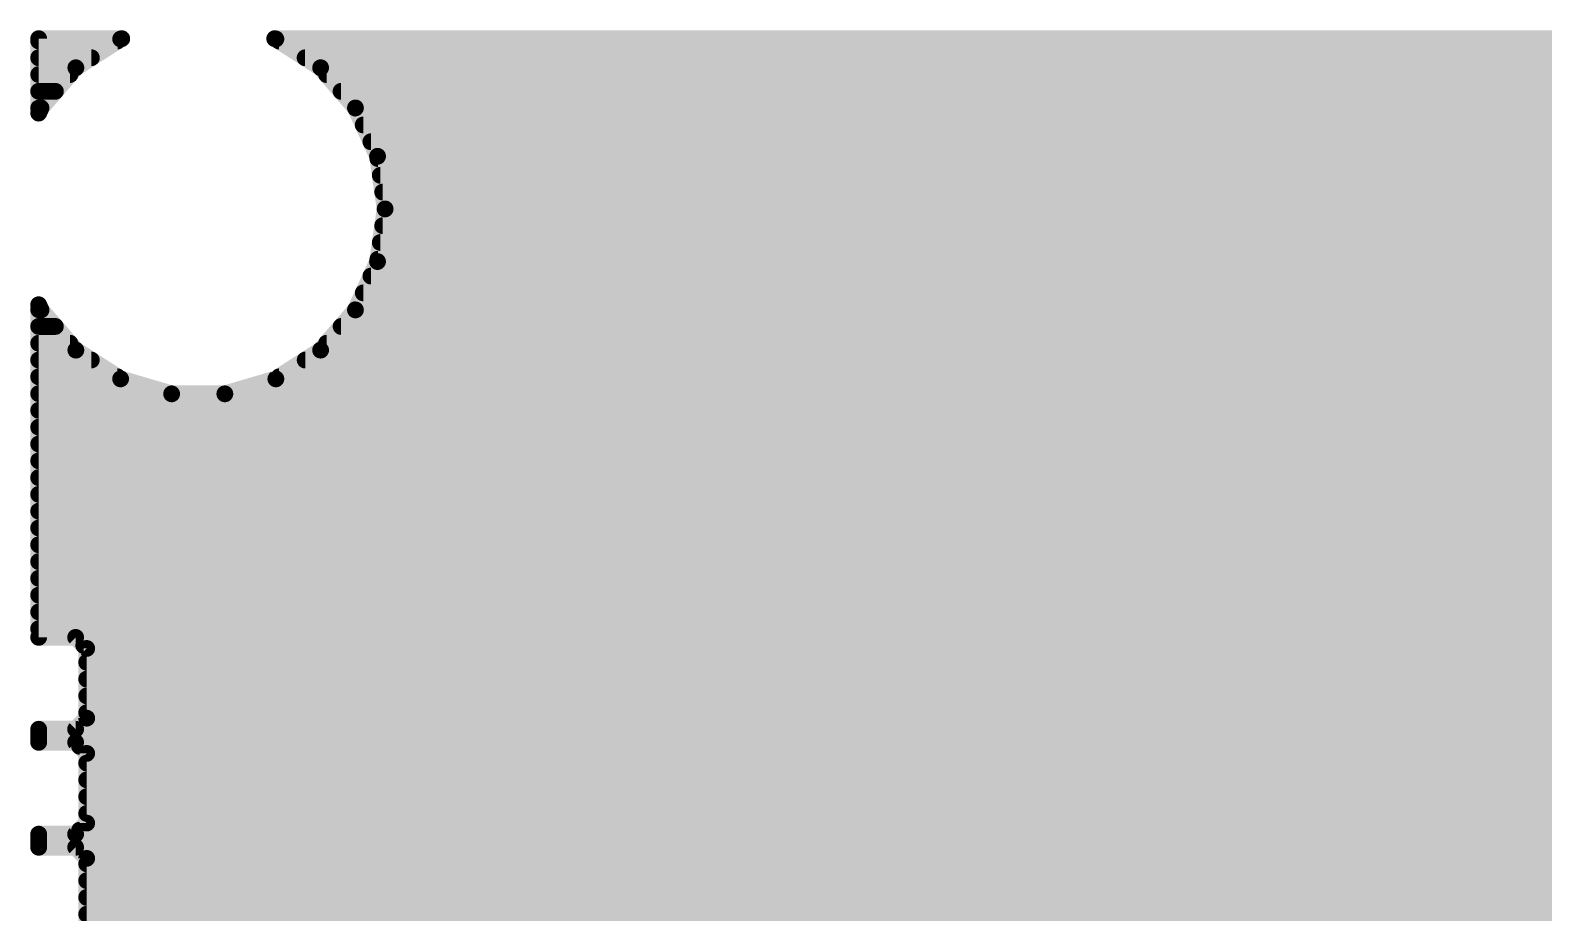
# Model space of a CAD drawing. Extents: x 1 to 104, y 1 to 74.
# Drawn here: x 1.02 to 37.63, y 52.87 to 74.22 of the extents above; entities that cross this region are included whole.
import ezdxf

# ---------------------------------------------------------------- set-up
doc = ezdxf.new("R2010")
doc.units = 0
doc.layers.add('16', color=174, linetype='CONTINUOUS')

msp = doc.modelspace()

# ---------------------------------------------------------------- linework, layer by layer
at = {"layer": '16', "const_width": 0.4064}
for points in [[(1.2192, 72.2188), (1.2192, 74.0208)], [(1.2192, 74.0208), (3.2297, 74.0208)], [(1.2192, 73.9648), (3.1274, 73.9648)], [(3.2018, 74.0126), (2.1192, 73.3169)], [(3.2297, 74.0208), (3.2018, 74.0126)], [(3.2018, 74.0126), (3.2018, 74.0126)], [(6.9582, 74.0126), (6.9303, 74.0208)], [(6.9303, 74.0208), (97.7497, 74.0208)], [(8.0408, 73.3169), (6.9582, 74.0126)], [(6.9582, 74.0126), (6.9582, 74.0126)], [(7.0326, 73.9648), (97.6474, 73.9648)], [(1.2192, 73.5584), (2.495, 73.5584)], [(7.665, 73.5584), (97.015, 73.5584)], [(1.2192, 73.152), (1.9764, 73.152)], [(2.1192, 73.3169), (1.2765, 72.3443)], [(2.1192, 73.3169), (2.1192, 73.3169)], [(2.1192, 73.3169), (2.1192, 73.3169)], [(8.8835, 72.3443), (8.0408, 73.3169)], [(8.0408, 73.3169), (8.0408, 73.3169)], [(8.1836, 73.152), (96.4964, 73.152)], [(1.2192, 72.7456), (1.6242, 72.7456)], [(8.5358, 72.7456), (96.1442, 72.7456)], [(1.2765, 72.3443), (1.2192, 72.2188)], [(1.2192, 72.3392), (1.2742, 72.3392)], [(1.2765, 72.3443), (1.2765, 72.3443)], [(9.4181, 71.1738), (8.8835, 72.3443)], [(8.8835, 72.3443), (8.8835, 72.3443)], [(8.8858, 72.3392), (95.7942, 72.3392)], [(9.0714, 71.9328), (95.6086, 71.9328)], [(9.257, 71.5264), (95.423, 71.5264)], [(9.6012, 69.9), (9.4181, 71.1738)], [(9.4181, 71.1738), (9.4181, 71.1738)], [(9.4258, 71.12), (95.2542, 71.12)], [(9.4842, 70.7136), (95.1958, 70.7136)], [(9.5427, 70.3072), (95.1373, 70.3072)], [(9.4181, 68.6262), (9.6012, 69.9)], [(9.6011, 69.9008), (95.0789, 69.9008)], [(9.5429, 69.4944), (95.1371, 69.4944)], [(9.4844, 69.088), (95.1955, 69.088)], [(9.426, 68.6816), (95.254, 68.6816)], [(8.8835, 67.4557), (9.4181, 68.6262)], [(9.2577, 68.2752), (95.4223, 68.2752)], [(9.4181, 68.6262), (9.4181, 68.6262)], [(1.2192, 59.5312), (1.2192, 67.5812)], [(1.2192, 67.5812), (1.2765, 67.4557)], [(9.0721, 67.8688), (95.6078, 67.8688)], [(1.2192, 67.4624), (1.2734, 67.4624)], [(1.2765, 67.4557), (1.2765, 67.4557)], [(1.2765, 67.4557), (2.1192, 66.4831)], [(8.0408, 66.4831), (8.8835, 67.4557)], [(8.8835, 67.4557), (8.8835, 67.4557)], [(8.8865, 67.4624), (95.7934, 67.4624)], [(1.2192, 67.056), (1.6228, 67.056)], [(8.5372, 67.056), (96.1428, 67.056)], [(1.2192, 66.6496), (1.975, 66.6496)], [(2.1192, 66.4831), (2.1192, 66.4831)], [(2.1192, 66.4831), (3.2018, 65.7874)], [(6.9582, 65.7874), (8.0408, 66.4831)], [(8.0408, 66.4831), (8.0408, 66.4831)], [(8.185, 66.6496), (96.495, 66.6496)], [(1.2192, 66.2432), (2.4925, 66.2432)], [(7.6675, 66.2432), (97.0125, 66.2432)], [(1.2192, 65.8368), (3.1249, 65.8368)], [(3.2018, 65.7874), (3.2018, 65.7874)], [(3.2018, 65.7874), (4.4366, 65.4248)], [(5.7234, 65.4248), (6.9582, 65.7874)], [(7.0351, 65.8368), (97.6449, 65.8368)], [(1.2192, 65.4304), (4.4176, 65.4304)], [(4.4366, 65.4248), (5.7234, 65.4248)], [(5.7424, 65.4304), (98.9376, 65.4304)], [(1.2192, 65.024), (103.4008, 65.024)], [(1.2192, 64.6176), (103.4008, 64.6176)], [(1.2192, 64.2112), (103.4008, 64.2112)], [(1.2192, 63.8048), (103.4008, 63.8048)], [(1.2192, 63.3984), (103.4008, 63.3984)], [(1.2192, 62.992), (103.4008, 62.992)], [(1.2192, 62.5856), (103.4008, 62.5856)], [(1.2192, 62.1792), (103.4008, 62.1792)], [(1.2192, 61.7728), (103.4008, 61.7728)], [(1.2192, 61.3664), (103.4008, 61.3664)], [(1.2192, 60.96), (103.4008, 60.96)], [(1.2192, 60.5536), (103.4008, 60.5536)], [(1.2192, 60.1472), (103.4008, 60.1472)], [(1.2192, 59.7408), (103.4008, 59.7408)], [(2.1134, 59.5312), (1.2192, 59.5312)], [(2.3812, 59.2634), (2.1134, 59.5312)], [(2.3102, 59.3344), (58.6498, 59.3344)], [(2.3812, 57.5766), (2.3812, 59.2634)], [(2.3812, 58.928), (51.3926, 58.928)], [(2.3812, 58.5216), (50.9862, 58.5216)], [(2.3812, 58.1152), (50.5798, 58.1152)], [(2.3812, 57.7088), (50.1734, 57.7088)], [(1.2192, 56.9912), (1.2192, 57.3088)], [(1.2192, 57.3088), (2.1134, 57.3088)], [(1.2192, 57.3024), (49.767, 57.3024)], [(2.1134, 57.3088), (2.3812, 57.5766)], [(2.1134, 56.9912), (1.2192, 56.9912)], [(2.3812, 56.7234), (2.1134, 56.9912)], [(2.2086, 56.896), (49.3606, 56.896)], [(2.3812, 55.0366), (2.3812, 56.7234)], [(2.3812, 56.4896), (48.9542, 56.4896)], [(2.3812, 56.0832), (48.5478, 56.0832)], [(2.3812, 55.6768), (48.1414, 55.6768)], [(2.3812, 55.2704), (47.735, 55.2704)], [(1.2192, 54.4512), (1.2192, 54.7688)], [(1.2192, 54.7688), (2.1134, 54.7688)], [(2.1134, 54.7688), (2.3812, 55.0366)], [(2.2086, 54.864), (47.458, 54.864)], [(1.2192, 54.4576), (47.4218, 54.4576)], [(2.1134, 54.4512), (1.2192, 54.4512)], [(2.3812, 54.1834), (2.1134, 54.4512)], [(2.3812, 52.4966), (2.3812, 54.1834)], [(2.3812, 54.0512), (47.4218, 54.0512)], [(2.3812, 53.6448), (47.4218, 53.6448)], [(2.3812, 53.2384), (47.4218, 53.2384)], [(2.3812, 52.832), (47.4218, 52.832)]]:
    msp.add_lwpolyline(points, dxfattribs=at)
at = {"layer": '16', "const_width": 0.2032}
for points in [[(1.3208, 74.0208, 1), (1.1176, 74.0208)], [(1.2192, 74.1224, 1), (1.2192, 73.9192)], [(1.2192, 74.0664, 1), (1.2192, 73.8632)], [(3.2018, 74.1142, 1), (3.2018, 73.911)], [(3.1732, 74.1101, 1), (3.2304, 73.9151)], [(3.1274, 73.8632, 1), (3.1274, 74.0664)], [(3.2568, 73.9272, 1), (3.1469, 74.0981)], [(3.2583, 73.9233, 1), (3.2011, 74.1183)], [(3.2018, 73.911, 1), (3.2018, 74.1142)], [(3.2297, 73.9192, 1), (3.2297, 74.1224)], [(6.9589, 74.1183, 1), (6.9017, 73.9233)], [(6.9303, 74.1224, 1), (6.9303, 73.9192)], [(7.0131, 74.0981, 1), (6.9032, 73.9272)], [(6.9582, 74.1142, 1), (6.9582, 73.911)], [(6.9296, 73.9151, 1), (6.9868, 74.1101)], [(7.0326, 74.0664, 1), (7.0326, 73.8632)], [(6.9582, 73.911, 1), (6.9582, 74.1142)], [(1.2192, 73.66, 1), (1.2192, 73.4568)], [(2.495, 73.4568, 1), (2.495, 73.66)], [(7.665, 73.66, 1), (7.665, 73.4568)], [(1.2192, 73.2536, 1), (1.2192, 73.0504)], [(1.9764, 73.0504, 1), (1.9764, 73.2536)], [(2.1192, 73.4185, 1), (2.1192, 73.2153)], [(2.2208, 73.3169, 1), (2.0176, 73.3169)], [(2.0643, 73.4024, 1), (2.1742, 73.2314)], [(2.0176, 73.3169, 1), (2.2208, 73.3169)], [(2.196, 73.2504, 1), (2.0425, 73.3834)], [(2.1192, 73.2153, 1), (2.1192, 73.4185)], [(8.1175, 73.3834, 1), (7.964, 73.2504)], [(8.0408, 73.4185, 1), (8.0408, 73.2153)], [(7.9858, 73.2314, 1), (8.0957, 73.4024)], [(8.0408, 73.2153, 1), (8.0408, 73.4185)], [(8.1836, 73.2536, 1), (8.1836, 73.0504)], [(1.2192, 72.8472, 1), (1.2192, 72.644)], [(1.6242, 72.644, 1), (1.6242, 72.8472)], [(8.5358, 72.8472, 1), (8.5358, 72.644)], [(1.2192, 72.4408, 1), (1.2192, 72.2376)], [(1.3781, 72.3443, 1), (1.1749, 72.3443)], [(1.1997, 72.4109, 1), (1.3533, 72.2778)], [(1.3689, 72.3021, 1), (1.1841, 72.3865)], [(1.2742, 72.2376, 1), (1.2742, 72.4408)], [(8.9759, 72.3865, 1), (8.7911, 72.3021)], [(8.9851, 72.3443, 1), (8.7819, 72.3443)], [(8.8858, 72.4408, 1), (8.8858, 72.2376)], [(8.8067, 72.2778, 1), (8.9603, 72.4109)], [(1.1268, 72.261, 1), (1.3116, 72.1766)], [(1.1176, 72.2188, 1), (1.3208, 72.2188)], [(1.1749, 72.3443, 1), (1.3781, 72.3443)], [(8.7819, 72.3443, 1), (8.9851, 72.3443)], [(9.0714, 72.0344, 1), (9.0714, 71.8312)], [(9.257, 71.628, 1), (9.257, 71.4248)], [(9.5197, 71.1738, 1), (9.3165, 71.1738)], [(9.5186, 71.1882, 1), (9.3175, 71.1593)], [(9.3165, 71.1738, 1), (9.5197, 71.1738)], [(9.4258, 71.2216, 1), (9.4258, 71.0184)], [(9.3256, 71.1316, 1), (9.5105, 71.216)], [(9.4842, 70.8152, 1), (9.4842, 70.612)], [(9.5427, 70.4088, 1), (9.5427, 70.2056)], [(9.6011, 70.0024, 1), (9.6011, 69.7992)], [(9.7018, 69.8855, 1), (9.5006, 69.9145)], [(9.5006, 69.8855, 1), (9.7018, 69.9145)], [(9.5429, 69.596, 1), (9.5429, 69.3928)], [(9.4844, 69.1896, 1), (9.4844, 68.9864)], [(9.426, 68.7832, 1), (9.426, 68.58)], [(9.2577, 68.3768, 1), (9.2577, 68.1736)], [(9.5197, 68.6262, 1), (9.3165, 68.6262)], [(9.3175, 68.6407, 1), (9.5186, 68.6118)], [(9.3165, 68.6262, 1), (9.5197, 68.6262)], [(9.5105, 68.584, 1), (9.3256, 68.6684)], [(1.3208, 67.5812, 1), (1.1176, 67.5812)], [(1.3116, 67.6234, 1), (1.1268, 67.539)], [(9.0721, 67.9704, 1), (9.0721, 67.7672)], [(1.2192, 67.564, 1), (1.2192, 67.3608)], [(1.3781, 67.4557, 1), (1.1749, 67.4557)], [(1.3533, 67.5222, 1), (1.1997, 67.3891)], [(1.1749, 67.4557, 1), (1.3781, 67.4557)], [(1.1841, 67.4135, 1), (1.3689, 67.4979)], [(1.2734, 67.3608, 1), (1.2734, 67.564)], [(8.8835, 67.5573, 1), (8.8835, 67.3541)], [(8.7911, 67.4979, 1), (8.9759, 67.4134)], [(8.8865, 67.564, 1), (8.8865, 67.3608)], [(8.9603, 67.3891, 1), (8.8067, 67.5222)], [(8.8835, 67.3541, 1), (8.8835, 67.5573)], [(1.2192, 67.1576, 1), (1.2192, 66.9544)], [(1.6228, 66.9544, 1), (1.6228, 67.1576)], [(8.5372, 67.1576, 1), (8.5372, 66.9544)], [(1.2192, 66.7512, 1), (1.2192, 66.548)], [(1.975, 66.548, 1), (1.975, 66.7512)], [(2.1192, 66.5847, 1), (2.1192, 66.3815)], [(2.1742, 66.5686, 1), (2.0643, 66.3976)], [(2.0425, 66.4166, 1), (2.196, 66.5496)], [(2.1192, 66.3815, 1), (2.1192, 66.5847)], [(8.1424, 66.4831, 1), (7.9392, 66.4831)], [(7.964, 66.5496, 1), (8.1175, 66.4166)], [(8.0957, 66.3976, 1), (7.9858, 66.5686)], [(8.185, 66.7512, 1), (8.185, 66.548)], [(1.2192, 66.3448, 1), (1.2192, 66.1416)], [(2.4925, 66.1416, 1), (2.4925, 66.3448)], [(7.6675, 66.3448, 1), (7.6675, 66.1416)], [(7.9392, 66.4831, 1), (8.1424, 66.4831)], [(1.2192, 65.9384, 1), (1.2192, 65.7352)], [(3.2018, 65.889, 1), (3.2018, 65.6858)], [(3.2305, 65.8849, 1), (3.1732, 65.6899)], [(3.1249, 65.7352, 1), (3.1249, 65.9384)], [(3.1469, 65.7019, 1), (3.2568, 65.8728)], [(3.2018, 65.6858, 1), (3.2018, 65.889)], [(6.9032, 65.8728, 1), (7.0131, 65.7019)], [(6.9868, 65.6899, 1), (6.9295, 65.8849)], [(7.0351, 65.9384, 1), (7.0351, 65.7352)], [(1.2192, 65.532, 1), (1.2192, 65.3288)], [(4.4366, 65.5264, 1), (4.4366, 65.3232)], [(4.4079, 65.3273, 1), (4.4652, 65.5223)], [(4.4176, 65.3288, 1), (4.4176, 65.532)], [(5.6948, 65.5223, 1), (5.7521, 65.3273)], [(5.7424, 65.532, 1), (5.7424, 65.3288)], [(5.7234, 65.3232, 1), (5.7234, 65.5264)], [(1.2192, 65.1256, 1), (1.2192, 64.9224)], [(1.2192, 64.7192, 1), (1.2192, 64.516)], [(1.2192, 64.3128, 1), (1.2192, 64.1096)], [(1.2192, 63.9064, 1), (1.2192, 63.7032)], [(1.2192, 63.5, 1), (1.2192, 63.2968)], [(1.2192, 63.0936, 1), (1.2192, 62.8904)], [(1.2192, 62.6872, 1), (1.2192, 62.484)], [(1.2192, 62.2808, 1), (1.2192, 62.0776)], [(1.2192, 61.8744, 1), (1.2192, 61.6712)], [(1.2192, 61.468, 1), (1.2192, 61.2648)], [(1.2192, 61.0616, 1), (1.2192, 60.8584)], [(1.2192, 60.6552, 1), (1.2192, 60.452)], [(1.2192, 60.2488, 1), (1.2192, 60.0456)], [(1.2192, 59.8424, 1), (1.2192, 59.6392)], [(1.2192, 59.6328, 1), (1.2192, 59.4296)], [(2.1852, 59.603, 1), (2.0415, 59.4594)], [(2.1134, 59.4296, 1), (2.1134, 59.6328)], [(1.1176, 59.5312, 1), (1.3208, 59.5312)], [(2.3102, 59.436, 1), (2.3102, 59.2328)], [(2.4828, 59.2634, 1), (2.2796, 59.2634)], [(2.3094, 59.1915, 1), (2.453, 59.3352)], [(2.3812, 59.0296, 1), (2.3812, 58.8264)], [(2.3812, 58.6232, 1), (2.3812, 58.42)], [(2.3812, 58.2168, 1), (2.3812, 58.0136)], [(2.3812, 57.8104, 1), (2.3812, 57.6072)], [(1.3208, 57.3088, 1), (1.1176, 57.3088)], [(1.2192, 57.4104, 1), (1.2192, 57.2072)], [(1.2192, 57.404, 1), (1.2192, 57.2008)], [(2.1134, 57.2072, 1), (2.1134, 57.4104)], [(2.2796, 57.5766, 1), (2.4828, 57.5766)], [(2.453, 57.5048, 1), (2.3094, 57.6485)], [(1.2192, 57.0928, 1), (1.2192, 56.8896)], [(2.0415, 57.3806, 1), (2.1852, 57.237)], [(2.1852, 57.063, 1), (2.0415, 56.9194)], [(2.1134, 56.8896, 1), (2.1134, 57.0928)], [(1.1176, 56.9912, 1), (1.3208, 56.9912)], [(2.2086, 56.9976, 1), (2.2086, 56.7944)], [(2.4828, 56.7234, 1), (2.2796, 56.7234)], [(2.3094, 56.6515, 1), (2.453, 56.7952)], [(2.3812, 56.5912, 1), (2.3812, 56.388)], [(2.3812, 56.1848, 1), (2.3812, 55.9816)], [(2.3812, 55.7784, 1), (2.3812, 55.5752)], [(2.3812, 55.372, 1), (2.3812, 55.1688)], [(1.3208, 54.7688, 1), (1.1176, 54.7688)], [(1.2192, 54.8704, 1), (1.2192, 54.6672)], [(2.0415, 54.8406, 1), (2.1852, 54.697)], [(2.2086, 54.9656, 1), (2.2086, 54.7624)], [(2.1134, 54.6672, 1), (2.1134, 54.8704)], [(2.2796, 55.0366, 1), (2.4828, 55.0366)], [(2.453, 54.9648, 1), (2.3094, 55.1085)], [(1.2192, 54.5592, 1), (1.2192, 54.356)], [(1.2192, 54.5528, 1), (1.2192, 54.3496)], [(2.1852, 54.523, 1), (2.0415, 54.3794)], [(2.1134, 54.3496, 1), (2.1134, 54.5528)], [(1.1176, 54.4512, 1), (1.3208, 54.4512)], [(2.4828, 54.1834, 1), (2.2796, 54.1834)], [(2.3812, 54.1528, 1), (2.3812, 53.9496)], [(2.3094, 54.1115, 1), (2.453, 54.2552)], [(2.3812, 53.7464, 1), (2.3812, 53.5432)], [(2.3812, 53.34, 1), (2.3812, 53.1368)], [(2.3812, 52.9336, 1), (2.3812, 52.7304)]]:
    msp.add_lwpolyline(points, format="xyb", dxfattribs=at)

doc.saveas('drawing.dxf')
